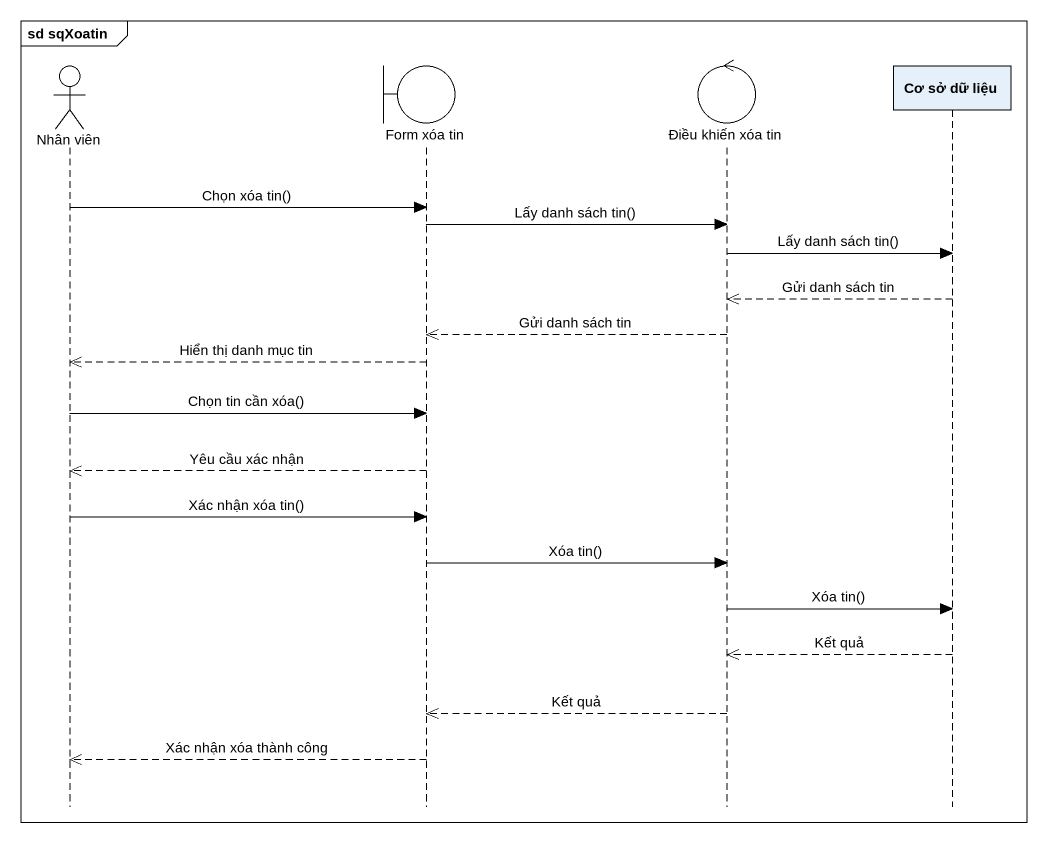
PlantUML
@startuml
mainframe sd sqXoatin
hide footbox
actor "Nhân viên" as Nhân_viên
boundary "Form xóa tin" as Form_xóa_tin
control "Điều khiến xóa tin" as Điều_khiến_xóa_tin
participant "Cơ sở dữ liệu" as Cơ_sở_dữ_liệu

Nhân_viên -> Form_xóa_tin : Chọn xóa tin()
Form_xóa_tin -> Điều_khiến_xóa_tin : Lấy danh sách tin()
Điều_khiến_xóa_tin -> Cơ_sở_dữ_liệu : Lấy danh sách tin()
Cơ_sở_dữ_liệu -->> Điều_khiến_xóa_tin : Gửi danh sách tin
Điều_khiến_xóa_tin -->> Form_xóa_tin : Gửi danh sách tin
Form_xóa_tin -->> Nhân_viên : Hiển thị danh mục tin
Nhân_viên -> Form_xóa_tin : Chọn tin cần xóa()
Form_xóa_tin -->> Nhân_viên : Yêu cầu xác nhận
Nhân_viên -> Form_xóa_tin : Xác nhận xóa tin()
Form_xóa_tin -> Điều_khiến_xóa_tin : Xóa tin()
Điều_khiến_xóa_tin -> Cơ_sở_dữ_liệu : Xóa tin()
Cơ_sở_dữ_liệu -->> Điều_khiến_xóa_tin : Kết quả
Điều_khiến_xóa_tin -->> Form_xóa_tin : Kết quả
Form_xóa_tin -->> Nhân_viên : Xác nhận xóa thành công
@enduml
